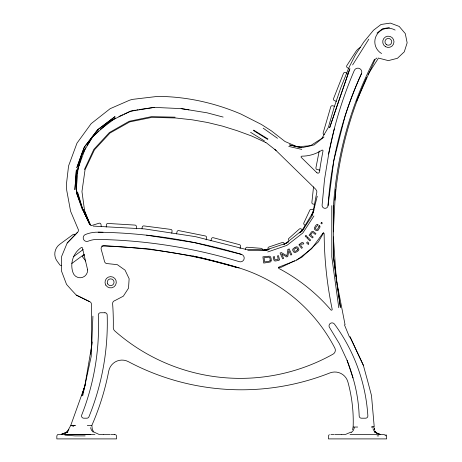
<?xml version="1.0" encoding="UTF-8"?>
<svg xmlns="http://www.w3.org/2000/svg" width="462" height="462" viewBox="0 0 462 462"><rect width="100%" height="100%" fill="white"/><g stroke="black" fill="none" stroke-linecap="round" stroke-linejoin="round"><path stroke-width="0.69" d="M78.124 167.989L76.444 175.046L76.421 192.619L82.213 209.286M333.333 219.213L333.448 205.792A373.995 373.995 0 0 1 374.526 59.217M82.894 209.898L76.265 189.518L77.991 168.601L76.444 175.046L76.421 192.619L82.894 209.898L77.685 192.423M352.57 429.764L353.153 426.853A148.29 148.29 0 0 0 347.886 381.935A13.548 13.548 0 0 0 329.845 372.95A240.875 240.875 0 0 1 128.39 361.665A13.548 13.548 0 0 0 108.732 371.073A255.931 255.931 0 0 1 91.863 425.381L87.312 425.381M92.914 316.129L91.205 356.364L82.721 395.732M333.35 231.866L335.551 189.345M106.243 227.015L106.376 224.867A1.507 1.507 0 0 1 107.969 223.458L135.02 225.092A1.507 1.507 0 0 1 136.429 226.686L136.302 228.834M313.536 186.856L311.879 202.46A1.507 1.507 0 0 0 313.219 204.117L314.645 204.268M90.627 354.117L90.812 352.691M90.997 351.264L92.181 341.99M328.037 205.567L333.847 160.412L345.022 116.28A379.4 379.4 0 0 1 360.597 75.577L361.405 73.799A3.927 3.927 0 0 0 359.5 68.515A3.927 3.927 0 0 0 354.262 70.542A403.066 403.066 0 0 0 334.28 128.875A403.153 403.153 0 0 0 329.204 150.93L324.526 179.487L322.101 205.163A2.974 2.974 0 0 0 324.867 208.322A2.974 2.974 0 0 0 328.037 205.567A379.412 379.412 0 0 1 360.597 75.577L361.405 73.799M142.013 228.644L142.198 227.223A1.507 1.507 0 0 1 143.884 225.918L170.755 229.395A1.507 1.507 0 0 1 172.06 231.081L171.783 233.218M81.838 395.824L84.754 386.371L91.73 345.524M319.219 150.987L315.933 167.781A1.507 1.507 0 0 0 317.123 169.548L319.935 170.103M328.598 154.025L334.28 128.875M354.429 427.621L353.222 430.59L351.207 432.611M176.588 233.905L177.015 231.797A1.507 1.507 0 0 1 178.788 230.619L205.353 235.961A1.507 1.507 0 0 1 206.531 237.734L206.11 239.842M317.261 196.223L312.428 215.327L301.646 231.826M210.886 240.864L211.44 238.785A1.507 1.507 0 0 1 213.282 237.716L239.472 244.669A1.507 1.507 0 0 1 240.54 246.512L239.986 248.591M76.444 175.046L81.82 154.822L84.615 149.509M245.264 249.688L245.628 248.342A1.507 1.507 0 0 1 247.199 247.234L261.215 248.331A1.507 1.507 0 0 1 262.595 249.671M78.321 167.296L81.82 154.822L92.556 136.971L98.689 130.758M82.323 394.109L85.689 383.102M84.754 386.371L70.767 425.381L67.4 431.508L65.5 433.061L68.041 431.739L61.227 434.372L57.583 434.586L56.832 435.891L56.832 438.9L116.545 438.9L116.545 435.891L115.696 434.586M78.373 167.313L85.551 147.736M301.773 147.742L289.455 144.929L297.182 146.754L310.4 145.761L323.972 137.052L314.091 144.929L301.773 147.742L297.182 146.754L285.014 141.511L271.431 130.885L261.382 124.44L240.841 114.022C214.559 102.824 186.186 96.518 157.577 96.402L132.403 99.388L129.776 100.133L110.141 108.691L91.158 123.649L76.981 143.151L68.578 165.898L66.551 183.195L66.69 190.148L70.594 211.267L78.534 230.076L78.217 231.508L77.258 232.623L67.186 243.012L61.648 256.387L61.423 270.859L66.54 284.396L71.212 289.645L76.282 295.097L90.356 302.004L91.135 302.928L91.488 304.083L91.73 344.808M313.49 211.163L311.786 215.026M311.394 215.644L313.375 211.134M356.641 101.062L375.063 59.5L376.871 57.998M84.419 169.548L93.809 149.417L109.379 132.554L129.198 121.281L151.524 116.638L175.121 117.186M323.695 232.738L318.341 241.932L301.692 257.357L296.581 259.829M321.65 138.762L328.384 127.345L334.13 107.282L340.892 87.532L348.654 68.157L355.544 54.603L363.883 41.892L373.567 30.174L381.058 24.463L390.378 23.1L399.191 26.426L405.289 33.605L407.143 42.839L404.29 51.819L397.441 58.287L388.317 60.626L379.204 58.252M299.757 232.871L302.206 230.301L312.947 212.456L316.857 192.001L316.736 190.997L315.731 189.264L274.867 149.37M352.616 64.951L368.82 39.166M368.509 73.637L378.58 57.941M87.104 145.345L92.556 136.971L109.604 121.396L113.866 118.988M313.941 215.991L302.864 232.946L286.931 245.357L267.729 251.957M68.925 429.285L67.394 431.514L65.494 433.061L66.771 432.397M299.619 232.825L304.383 227.645M67.186 243.012L77.258 232.623M329.291 434.586L328.442 435.891L328.442 438.9L386.648 438.9L386.648 435.891L385.897 434.586M114.813 434.586L115.05 434.384L111.134 434.384M100.716 128.973L101.761 128.084M103.332 126.744L109.604 121.396L130.486 111.244L135.326 110.129M302.206 230.301L285.949 243.318L284.038 244.3M377.009 33.097L382.542 28.742L389.478 27.553M84.373 254.989L82.323 256.549L85.724 261.024M100.289 129.464L115.691 117.954M73.631 256.526L83.166 249.52M71.777 263.496L84.234 254.343M288.357 241.949L285.949 243.318L266.193 249.913L264.212 250.196M283.853 244.219L288.802 241.539M294.669 260.753L281.26 267.238L278.453 267.671M118.907 116.499L122.765 114.743M124.053 114.16L130.486 111.244L154.256 107.386L181.133 108.622L188.97 109.84M351.039 432.086L345.628 434.384L341.666 434.384M61.227 434.372L67.423 431.976M90.997 225.727L99.059 223.215A1.507 1.507 0 0 1 100.999 224.474L101.242 226.547M371.344 427.044L373.758 427.044M373.625 426.853L371.974 426.853M268.226 249.538L266.193 249.913L245.374 249.266M263.155 250.219L269.404 249.174M136.729 109.927L138.126 109.719M139.53 109.517L154.256 107.386M64.986 434.586L90.743 434.586M73.689 426.299L71.737 425.698M247.748 250.329L267.458 250.329M72.621 425.352L74.064 425.727L72.621 425.352L75.733 425.352M70.917 425.381L71.587 425.381M353.147 427.044L357.669 427.044M62.249 434.384L94.97 434.384M103.321 434.384L98.908 434.372L93.878 432.022L92.36 429.631L91.828 425.381M103.5 434.384L110.274 434.384M330.902 434.384L333.853 434.384M334.713 434.384L341.487 434.384M350.005 434.384L379.683 434.384M384.557 434.384L380.122 434.384L376.316 432.923L374.676 432.109L372.938 428.742M85.152 435.891L75.023 435.891L64.928 435.135M377.119 435.891L378.805 435.891M98.221 232.184L103.003 232.282A527.281 527.281 0 0 1 241.476 254.383A3.811 3.811 0 0 1 244.046 259.13A3.811 3.811 0 0 1 239.287 261.683A518.976 518.976 0 0 0 97.857 239.408A24.838 24.838 0 0 0 88.161 241.193A3.615 3.615 0 0 1 83.46 239.183A3.615 3.615 0 0 1 85.47 234.482A32.074 32.074 0 0 1 98.221 232.184L103.003 232.282M93.232 226.103L144.589 228.909L195.438 236.648L245.305 249.249M239.172 267.885L236.359 267.481A512.612 512.612 0 0 0 104.262 246.102L102.397 246.044A3.765 3.765 0 0 0 101.773 246.079M146.587 235.175L194.473 242.596L241.476 254.383M181.133 108.622L207.074 112.815L223.14 117.071M192.873 256.058L148.752 248.885L104.175 245.582A3.009 3.009 0 0 0 101.201 249.463A254.597 254.597 0 0 1 104.476 261.405A3.009 3.009 0 0 0 107.848 263.658L117.296 264.657L125.052 270.143L129.135 278.719L128.517 288.196L123.342 296.165L114.934 300.589A3.009 3.009 0 0 0 112.618 303.748A255.931 255.931 0 0 1 113.282 327.494A4.516 4.516 0 0 0 114.813 330.965A189.761 189.761 0 0 0 333.05 354.14A4.516 4.516 0 0 0 334.852 348.123A162.179 162.179 0 0 0 236.203 267.042L201.351 257.894L192.873 256.058A512.953 512.953 0 0 1 236.203 267.042M288.738 146.419L301.773 149.393M314.258 210.048L311.561 209.35A1.507 1.507 0 0 0 309.823 210.17L303.869 222.909A1.507 1.507 0 0 0 304.354 224.769L305.48 225.583M334.702 106.37L332.634 105.769A1.507 1.507 0 0 0 330.769 106.791L323.181 132.808A1.507 1.507 0 0 0 324.203 134.673M347.418 73.343L345.414 72.557A1.507 1.507 0 0 0 343.462 73.406L333.547 98.625A1.507 1.507 0 0 0 334.396 100.577L336.4 101.363M374.676 432.109L380.122 434.384M265.812 142.544L251.692 136.024L237.214 130.717L222.499 126.126L207.519 122.488L192.336 119.831L175.381 117.966L151.929 117.371L129.718 121.899L109.985 133.044L94.485 149.78L85.054 169.75L81.959 191.557L84.471 209.979M76.282 295.097L89.281 301.461M253.684 130.128L267.983 138.987M250.583 132.299L264.53 141.008M253.424 130.515L267.631 139.409M348.515 68.416L347.308 67.643A1.507 1.507 0 0 1 346.858 65.564L355.804 51.629A12.047 12.047 0 0 1 360.412 47.43M384.863 435.135L385.978 435.891M263.213 128.188L277.5 138.3M302.327 229.845L301.218 228.996A1.507 1.507 0 0 0 299.301 229.071L288.819 238.45A1.507 1.507 0 0 0 288.536 240.35M265.806 142.4L276.178 150.531M93.174 432.143L91.384 430.001L90.558 427.656M90.858 225.479L87.185 218.982M284.731 244.404L284.049 243.191A1.507 1.507 0 0 0 282.259 242.498L268.93 246.991A1.507 1.507 0 0 0 267.925 248.625L268.116 250.006M90.015 224.526L82.519 208.928L90.015 224.526L87.924 220.051M363.351 365.286L350.034 336.867L363.351 365.286L367.925 382.022L371.5 395.593L374.232 426.853M347.095 360.383L339.304 343.607L329.718 327.789A3.009 3.009 0 0 1 330.214 323.487A3.009 3.009 0 0 1 334.5 324.139A173.042 173.042 0 0 1 367.862 415.794A2.258 2.258 0 0 1 365.609 418.197L361.434 418.197A2.258 2.258 0 0 1 359.176 416.019A154.308 154.308 0 0 0 352.997 377.916L347.095 360.383A168.237 168.237 0 0 1 352.997 377.916M344.473 324.89L349.515 337.173M84.708 211.307L90.067 224.509L84.182 209.991M336.521 280.815L345.056 324.74M336.59 281.508L336.798 282.906M337 284.309L337.312 286.405M337.52 287.809L340.402 307.409L333.448 256.837L333.339 246.864M338.785 307.744L331.803 256.953L331.803 205.682M335.493 273.059L333.448 256.837L333.448 205.792M335.672 274.468L335.938 276.582M336.117 277.991L336.296 279.4M374.232 428.361L374.399 429.776L374.232 427.922M333.35 236.914L336.336 279.389M75.15 234.863A1.507 1.507 0 0 0 73.048 234.54L59.696 244.34A12.047 12.047 0 0 0 57.121 261.174L59.794 264.818A1.507 1.507 0 0 0 61.169 265.425M381.577 53.546A13.548 13.548 0 0 1 376.622 35.037A13.548 13.548 0 0 1 395.131 30.076M334.938 200.219A373.36 373.36 0 0 1 352.015 115.229M352.235 114.553A373.36 373.36 0 0 1 366.649 77.379M367.989 74.463A4.533 4.533 0 0 1 368.116 74.238M76.357 169.941L74.89 189.605L76.357 169.941M297.834 249.416L297.799 249.63A0.658 0.658 0 0 1 297.62 249.89A11.377 11.377 0 0 1 295.154 251.409L294.537 251.305L293.763 249.694A0.658 0.658 0 0 1 293.942 249.434A5.249 5.249 0 0 1 294.681 248.885L296.408 247.921A0.658 0.658 0 0 1 296.725 247.875L297.834 249.416M287.97 249.463L286.827 255.798L281.277 252.529L280.07 253.084L282.692 258.807L283.645 258.373L281.624 253.95L286.729 256.959L287.768 256.485L288.825 250.647L290.852 255.07L291.805 254.631L289.183 248.908L287.97 249.463M271.107 260.799L271.073 260.972A1.577 1.577 0 0 1 270.253 262.023L263.71 263.069L262.918 256.82L269.519 256.196A1.577 1.577 0 0 1 270.57 257.011L270.645 257.167A5.844 5.844 0 0 1 271.107 260.799M310.816 234.679L310.966 235.32L313.196 237.081L312.549 237.907L309.066 235.158L309.869 234.453A2.102 2.102 0 0 1 310.158 233.708A5.249 5.249 0 0 1 310.476 233.258L311.261 232.265A5.249 5.249 0 0 1 311.625 231.849A2.102 2.102 0 0 1 312.214 231.427A1.051 1.051 0 0 1 313.323 231.549L315.939 233.61L315.286 234.436L312.993 232.623L312.277 232.681A4.204 4.204 0 0 0 312.087 232.912L311.301 233.911A4.198 4.198 0 0 0 310.816 234.679M319.075 226.709L317.227 229.533L315.789 229.042A0.751 0.751 0 0 1 315.477 228.107A5.249 5.249 0 0 1 315.823 227.425L318.127 224.699A1.577 1.577 0 0 0 316.788 224.601A1.704 1.704 0 0 0 316.112 225.081A6.301 6.301 0 0 0 315.471 225.97L314.922 226.888A6.301 6.301 0 0 0 314.443 227.876A1.704 1.704 0 0 0 314.345 228.696A1.577 1.577 0 0 0 315.096 229.851L316.152 230.48A1.582 1.582 0 0 0 317.527 230.602A1.704 1.704 0 0 0 318.202 230.122L319.877 227.327A1.704 1.704 0 0 0 319.975 226.507A1.577 1.577 0 0 0 319.254 225.375L318.716 226.276L319.075 226.709M270.045 260.741L269.259 261.278L264.622 261.89L264.091 257.727L268.74 257.167L269.635 257.49A4.793 4.793 0 0 1 270.045 260.741M335.839 109.373L329.654 127.703L349.873 68.682L335.839 109.373M81.422 154.597L76.825 167.712L84.327 147.101L97.644 129.77L114.928 116.684L97.644 129.77L84.327 147.101L81.422 154.597M321.385 222.47L320.917 223.406L321.852 223.879L322.32 222.938L321.385 222.47M308.628 244.103L308.015 244.254L306.566 242.891L307.536 241.863L308.443 242.717A1.565 1.565 0 0 1 308.628 244.103M322.736 233.42L311.648 248.723L296.668 260.245L279.031 267.042A0.751 0.751 0 0 0 278.846 268.445A179.065 179.065 0 0 1 330.879 309.933A0.751 0.751 0 0 0 332.184 309.292A382.421 382.421 0 0 1 324.157 233.76A0.751 0.751 0 0 0 322.736 233.42M305.959 235.516L305.22 236.261L305.965 237L306.704 236.255L305.959 235.516M307.449 236.989L306.716 237.739L309.875 240.858L310.614 240.107L307.449 236.989M299.751 244.161L298.914 244.791L301.571 248.342L302.414 247.713L300.733 245.362A1.051 1.051 0 0 1 301.057 244.438A4.198 4.198 0 0 1 301.391 244.155L301.721 243.907A4.198 4.198 0 0 1 301.969 243.74L302.962 244.254L303.805 243.624L303.268 242.908A1.051 1.051 0 0 0 302.229 242.504A2.102 2.102 0 0 0 301.547 242.764A5.249 5.249 0 0 0 301.091 243.07A16.984 16.984 0 0 0 300.618 243.428A5.249 5.249 0 0 0 300.34 243.67A2.102 2.102 0 0 0 299.867 244.317L299.751 244.161M295.039 247.436L294.127 247.996A6.301 6.301 0 0 0 293.249 248.648A1.704 1.704 0 0 0 292.781 249.33A1.577 1.577 0 0 0 292.914 250.704L293.561 251.75A1.577 1.577 0 0 0 293.78 252.033A1.582 1.582 0 0 0 294.721 252.495A1.704 1.704 0 0 0 295.541 252.385A12.428 12.428 0 0 0 298.319 250.675A1.704 1.704 0 0 0 298.787 249.994A1.582 1.582 0 0 0 298.648 248.62L298.007 247.574A1.577 1.577 0 0 0 296.841 246.835A1.704 1.704 0 0 0 296.021 246.945A6.301 6.301 0 0 0 295.039 247.436M274.203 256.728L273.181 256.982L273.926 260.002A1.311 1.311 0 0 0 275.133 260.995A6.924 6.924 0 0 0 278.008 260.285A1.322 1.322 0 0 0 278.447 259.846L278.54 260.221L279.562 259.967L278.494 255.665L277.477 255.913L278.037 258.171A1.051 1.051 0 0 1 277.645 259.269A2.131 2.131 0 0 1 276.894 259.621L275.029 259.887L274.203 256.728M104.926 312.751L100.549 312.751A2.258 2.258 0 0 0 98.29 315.113A242.85 242.85 0 0 1 81.682 415.113A2.258 2.258 0 0 0 83.784 418.197L86.862 418.197A2.258 2.258 0 0 0 88.952 416.788A249.907 249.907 0 0 0 107.184 314.94A2.258 2.258 0 0 0 104.926 312.751M316.909 172.748L301.299 157.455A0.751 0.751 0 0 1 301.825 156.168A36.816 36.816 0 0 0 321.852 150.208A0.751 0.751 0 0 1 323.002 150.987A409.159 409.159 0 0 0 319.456 171.881A1.507 1.507 0 0 1 316.909 172.748M376.316 432.923L374.855 431.034L376.316 432.923M89.784 224.601L82.519 208.928L89.784 224.601M87.636 269.912L82.421 247.967A0.751 0.751 0 0 0 81.26 247.517A21.754 21.754 0 0 0 72.886 272.326A7.525 7.525 0 0 0 87.636 269.912M107.721 283.957A3.39 3.39 0 0 0 113.588 283.957A3.39 3.39 0 0 0 110.655 278.875A3.39 3.39 0 0 0 107.721 283.957M105.769 285.089A5.648 5.648 0 0 0 115.546 285.089A5.648 5.648 0 0 0 110.655 276.617A5.648 5.648 0 0 0 105.769 285.089M386.659 44.745A3.39 3.39 0 0 0 391.741 41.811A3.39 3.39 0 0 0 386.659 38.877A3.39 3.39 0 0 0 386.659 44.745M385.533 46.697A5.648 5.648 0 0 0 393.999 41.811A5.648 5.648 0 0 0 385.533 36.92A5.648 5.648 0 0 0 385.533 46.697"/></g></svg>
